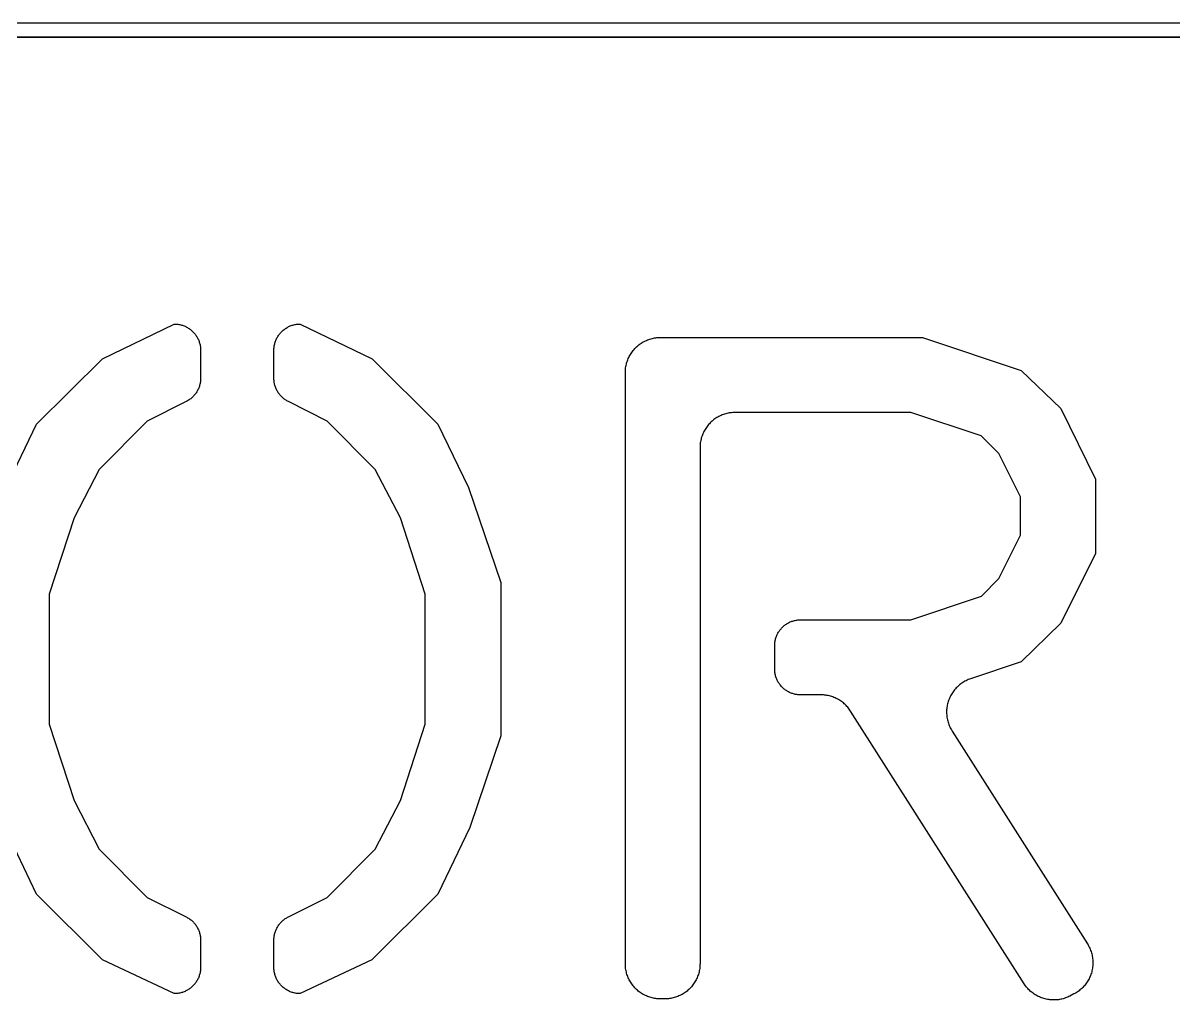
# Model space of a CAD drawing. Header units: millimetres. Extents: x -1283 to 2747, y -259 to 2557.
# Drawn here: x 1706.39 to 1746.47, y 421.68 to 455.71 of the extents above; entities that cross this region are included whole.
import ezdxf

# ---------------------------------------------------------------- set-up
doc = ezdxf.new("R2010")
doc.units = ezdxf.units.MM
doc.header["$MEASUREMENT"] = 0
doc.layers.add('Utwórz2D linie widoczne', color=7, linetype='Continuous', true_color=0x000000)

msp = doc.modelspace()

# ---------------------------------------------------------------- linework, layer by layer
at = {"layer": 'Utwórz2D linie widoczne'}
for p, q in [((1856.551, 455.708), (1483.551, 455.708)), ((1856.06, 455.208), (1483.06, 455.208)), ((1856.741, 455.218), (1483.741, 455.218)), ((1709.157, 444.015), (1711.658, 445.225)), ((1711.658, 445.225), (1711.69, 445.225)), ((1711.69, 445.225), (1711.722, 445.223)), ((1711.722, 445.223), (1711.754, 445.22)), ((1711.754, 445.22), (1711.785, 445.216)), ((1711.785, 445.216), (1711.817, 445.211)), ((1711.817, 445.211), (1711.848, 445.205)), ((1711.848, 445.205), (1711.88, 445.198)), ((1711.88, 445.198), (1711.91, 445.19)), ((1711.91, 445.19), (1711.941, 445.18)), ((1711.941, 445.18), (1711.971, 445.17)), ((1711.971, 445.17), (1712.001, 445.159)), ((1712.001, 445.159), (1712.031, 445.146)), ((1712.031, 445.146), (1712.06, 445.133)), ((1712.06, 445.133), (1712.088, 445.118)), ((1712.088, 445.118), (1712.116, 445.103)), ((1712.116, 445.103), (1712.144, 445.086)), ((1712.144, 445.086), (1712.17, 445.069)), ((1712.17, 445.069), (1712.197, 445.05)), ((1712.197, 445.05), (1712.222, 445.031)), ((1712.222, 445.031), (1712.247, 445.011)), ((1712.247, 445.011), (1712.271, 444.99)), ((1712.271, 444.99), (1712.294, 444.968)), ((1712.294, 444.968), (1712.317, 444.946)), ((1712.317, 444.946), (1712.339, 444.922)), ((1712.339, 444.922), (1712.36, 444.898)), ((1712.36, 444.898), (1712.38, 444.873)), ((1712.38, 444.873), (1712.399, 444.848)), ((1712.399, 444.848), (1712.418, 444.821)), ((1715.282, 444.821), (1715.3, 444.848)), ((1715.3, 444.848), (1715.32, 444.873)), ((1715.32, 444.873), (1715.34, 444.898)), ((1715.34, 444.898), (1715.361, 444.922)), ((1715.361, 444.922), (1715.383, 444.946)), ((1715.383, 444.946), (1715.405, 444.968)), ((1715.405, 444.968), (1715.429, 444.99)), ((1715.429, 444.99), (1715.453, 445.011)), ((1715.453, 445.011), (1715.478, 445.031)), ((1715.478, 445.031), (1715.503, 445.05)), ((1715.503, 445.05), (1715.529, 445.069)), ((1715.529, 445.069), (1715.556, 445.086)), ((1715.556, 445.086), (1715.584, 445.103)), ((1715.584, 445.103), (1715.612, 445.118)), ((1715.612, 445.118), (1715.64, 445.133)), ((1715.64, 445.133), (1715.669, 445.146)), ((1715.669, 445.146), (1715.698, 445.159)), ((1715.698, 445.159), (1715.728, 445.17)), ((1715.728, 445.17), (1715.759, 445.18)), ((1715.759, 445.18), (1715.789, 445.19)), ((1715.789, 445.19), (1715.82, 445.198)), ((1715.82, 445.198), (1715.851, 445.205)), ((1715.851, 445.205), (1715.883, 445.211)), ((1715.883, 445.211), (1715.914, 445.216)), ((1715.914, 445.216), (1715.946, 445.22)), ((1715.946, 445.22), (1715.978, 445.223)), ((1715.978, 445.223), (1716.01, 445.225)), ((1716.01, 445.225), (1716.042, 445.225)), ((1716.042, 445.225), (1718.543, 444.015)), ((1712.418, 444.821), (1712.435, 444.795)), ((1712.435, 444.795), (1712.451, 444.767)), ((1712.451, 444.767), (1712.467, 444.739)), ((1712.467, 444.739), (1712.482, 444.711)), ((1712.482, 444.711), (1712.495, 444.682)), ((1712.495, 444.682), (1712.508, 444.652)), ((1712.508, 444.652), (1712.519, 444.622)), ((1712.519, 444.622), (1712.529, 444.592)), ((1712.529, 444.592), (1712.539, 444.562)), ((1712.539, 444.562), (1712.547, 444.531)), ((1712.547, 444.531), (1712.554, 444.5)), ((1712.554, 444.5), (1712.56, 444.468)), ((1712.56, 444.468), (1712.565, 444.437)), ((1715.134, 444.437), (1715.139, 444.468)), ((1715.139, 444.468), (1715.145, 444.5)), ((1715.145, 444.5), (1715.153, 444.531)), ((1715.153, 444.531), (1715.161, 444.562)), ((1715.161, 444.562), (1715.17, 444.592)), ((1715.17, 444.592), (1715.181, 444.622)), ((1715.181, 444.622), (1715.192, 444.652)), ((1715.192, 444.652), (1715.205, 444.682)), ((1715.205, 444.682), (1715.218, 444.711)), ((1715.218, 444.711), (1715.233, 444.739)), ((1715.233, 444.739), (1715.248, 444.767)), ((1715.248, 444.767), (1715.265, 444.795)), ((1715.265, 444.795), (1715.282, 444.821)), ((1727.752, 444.427), (1727.783, 444.455)), ((1727.783, 444.455), (1727.815, 444.482)), ((1727.815, 444.482), (1727.848, 444.508)), ((1727.848, 444.508), (1727.882, 444.532)), ((1727.882, 444.532), (1727.916, 444.556)), ((1727.916, 444.556), (1727.952, 444.578)), ((1727.952, 444.578), (1727.988, 444.599)), ((1727.988, 444.599), (1728.024, 444.619)), ((1728.024, 444.619), (1728.062, 444.638)), ((1728.062, 444.638), (1728.1, 444.655)), ((1728.1, 444.655), (1728.139, 444.671)), ((1728.139, 444.671), (1728.178, 444.686)), ((1728.178, 444.686), (1728.217, 444.699)), ((1728.217, 444.699), (1728.258, 444.711)), ((1728.258, 444.711), (1728.298, 444.722)), ((1728.298, 444.722), (1728.339, 444.731)), ((1728.339, 444.731), (1728.38, 444.739)), ((1728.38, 444.739), (1728.421, 444.745)), ((1728.421, 444.745), (1728.463, 444.75)), ((1728.463, 444.75), (1728.504, 444.754)), ((1728.504, 444.754), (1728.546, 444.756)), ((1728.546, 444.756), (1728.588, 444.756)), ((1728.588, 444.756), (1737.713, 444.756)), ((1737.713, 444.756), (1741.142, 443.609)), ((1712.565, 444.437), (1712.569, 444.405)), ((1712.569, 444.405), (1712.572, 444.373)), ((1712.572, 444.373), (1712.574, 444.341)), ((1712.574, 444.341), (1712.574, 444.309)), ((1712.574, 444.309), (1712.574, 443.34)), ((1715.125, 444.309), (1715.126, 444.341)), ((1715.125, 443.34), (1715.125, 444.309)), ((1715.126, 444.341), (1715.128, 444.373)), ((1715.128, 444.373), (1715.13, 444.405)), ((1715.13, 444.405), (1715.134, 444.437)), ((1727.464, 444.02), (1727.482, 444.058)), ((1727.482, 444.058), (1727.5, 444.095)), ((1727.5, 444.095), (1727.52, 444.132)), ((1727.52, 444.132), (1727.541, 444.168)), ((1727.541, 444.168), (1727.564, 444.203)), ((1727.564, 444.203), (1727.587, 444.238)), ((1727.587, 444.238), (1727.612, 444.272)), ((1727.612, 444.272), (1727.638, 444.305)), ((1727.638, 444.305), (1727.665, 444.337)), ((1727.665, 444.337), (1727.693, 444.368)), ((1727.693, 444.368), (1727.722, 444.398)), ((1727.722, 444.398), (1727.752, 444.427)), ((1706.862, 441.735), (1709.157, 444.015)), ((1718.543, 444.015), (1720.837, 441.735)), ((1727.366, 443.615), (1727.369, 443.657)), ((1727.369, 443.657), (1727.374, 443.698)), ((1727.374, 443.698), (1727.381, 443.74)), ((1727.381, 443.74), (1727.389, 443.781)), ((1727.389, 443.781), (1727.398, 443.822)), ((1727.398, 443.822), (1727.408, 443.862)), ((1727.408, 443.862), (1727.42, 443.902)), ((1727.42, 443.902), (1727.434, 443.942)), ((1727.434, 443.942), (1727.448, 443.981)), ((1727.448, 443.981), (1727.464, 444.02)), ((1712.569, 443.245), (1712.565, 443.214)), ((1712.572, 443.277), (1712.569, 443.245)), ((1712.574, 443.308), (1712.572, 443.277)), ((1712.574, 443.34), (1712.574, 443.308)), ((1715.126, 443.308), (1715.125, 443.34)), ((1715.128, 443.277), (1715.126, 443.308)), ((1715.13, 443.245), (1715.128, 443.277)), ((1715.134, 443.214), (1715.13, 443.245)), ((1727.363, 443.531), (1727.364, 443.573)), ((1727.363, 422.946), (1727.363, 443.531)), ((1727.364, 443.573), (1727.366, 443.615)), ((1741.142, 443.609), (1742.522, 442.28)), ((1712.437, 442.858), (1712.42, 442.832)), ((1712.454, 442.886), (1712.437, 442.858)), ((1712.469, 442.914), (1712.454, 442.886)), ((1712.483, 442.942), (1712.469, 442.914)), ((1712.496, 442.971), (1712.483, 442.942)), ((1712.509, 443), (1712.496, 442.971)), ((1712.52, 443.029), (1712.509, 443)), ((1712.53, 443.059), (1712.52, 443.029)), ((1712.539, 443.09), (1712.53, 443.059)), ((1712.548, 443.12), (1712.539, 443.09)), ((1712.555, 443.151), (1712.548, 443.12)), ((1712.561, 443.182), (1712.555, 443.151)), ((1712.565, 443.214), (1712.561, 443.182)), ((1715.139, 443.182), (1715.134, 443.214)), ((1715.145, 443.151), (1715.139, 443.182)), ((1715.152, 443.12), (1715.145, 443.151)), ((1715.16, 443.09), (1715.152, 443.12)), ((1715.169, 443.059), (1715.16, 443.09)), ((1715.18, 443.029), (1715.169, 443.059)), ((1715.191, 443), (1715.18, 443.029)), ((1715.203, 442.971), (1715.191, 443)), ((1715.216, 442.942), (1715.203, 442.971)), ((1715.231, 442.914), (1715.216, 442.942)), ((1715.246, 442.886), (1715.231, 442.914)), ((1715.262, 442.858), (1715.246, 442.886)), ((1715.279, 442.832), (1715.262, 442.858)), ((1712.068, 442.521), (1710.717, 441.845)), ((1712.096, 442.535), (1712.068, 442.521)), ((1712.123, 442.551), (1712.096, 442.535)), ((1712.151, 442.568), (1712.123, 442.551)), ((1712.177, 442.585), (1712.151, 442.568)), ((1712.203, 442.603), (1712.177, 442.585)), ((1712.228, 442.623), (1712.203, 442.603)), ((1712.252, 442.643), (1712.228, 442.623)), ((1712.276, 442.664), (1712.252, 442.643)), ((1712.299, 442.686), (1712.276, 442.664)), ((1712.321, 442.708), (1712.299, 442.686)), ((1712.343, 442.731), (1712.321, 442.708)), ((1712.364, 442.756), (1712.343, 442.731)), ((1712.383, 442.78), (1712.364, 442.756)), ((1712.402, 442.806), (1712.383, 442.78)), ((1712.42, 442.832), (1712.402, 442.806)), ((1715.297, 442.806), (1715.279, 442.832)), ((1715.316, 442.78), (1715.297, 442.806)), ((1715.336, 442.756), (1715.316, 442.78)), ((1715.357, 442.731), (1715.336, 442.756)), ((1715.378, 442.708), (1715.357, 442.731)), ((1715.4, 442.686), (1715.378, 442.708)), ((1715.423, 442.664), (1715.4, 442.686)), ((1715.447, 442.643), (1715.423, 442.664)), ((1715.472, 442.623), (1715.447, 442.643)), ((1715.497, 442.603), (1715.472, 442.623)), ((1715.523, 442.585), (1715.497, 442.603)), ((1715.549, 442.568), (1715.523, 442.585)), ((1715.576, 442.551), (1715.549, 442.568)), ((1715.604, 442.535), (1715.576, 442.551)), ((1715.632, 442.521), (1715.604, 442.535)), ((1716.983, 441.845), (1715.632, 442.521)), ((1730.7, 442.042), (1730.662, 442.025)), ((1730.738, 442.058), (1730.7, 442.042)), ((1730.778, 442.073), (1730.738, 442.058)), ((1730.817, 442.086), (1730.778, 442.073)), ((1730.857, 442.098), (1730.817, 442.086)), ((1730.898, 442.108), (1730.857, 442.098)), ((1730.939, 442.118), (1730.898, 442.108)), ((1730.98, 442.126), (1730.939, 442.118)), ((1731.021, 442.132), (1730.98, 442.126)), ((1731.062, 442.137), (1731.021, 442.132)), ((1731.104, 442.14), (1731.062, 442.137)), ((1731.146, 442.143), (1731.104, 442.14)), ((1731.188, 442.143), (1731.146, 442.143)), ((1737.308, 442.143), (1731.188, 442.143)), ((1739.758, 441.335), (1737.308, 442.143)), ((1742.522, 442.28), (1743.733, 439.827)), ((1705.803, 439.528), (1706.862, 441.735)), ((1710.717, 441.845), (1709.045, 440.161)), ((1718.655, 440.161), (1716.983, 441.845)), ((1720.837, 441.735), (1721.897, 439.528)), ((1730.212, 441.659), (1730.187, 441.625)), ((1730.238, 441.691), (1730.212, 441.659)), ((1730.264, 441.723), (1730.238, 441.691)), ((1730.293, 441.754), (1730.264, 441.723)), ((1730.322, 441.785), (1730.293, 441.754)), ((1730.352, 441.814), (1730.322, 441.785)), ((1730.383, 441.842), (1730.352, 441.814)), ((1730.415, 441.869), (1730.383, 441.842)), ((1730.448, 441.894), (1730.415, 441.869)), ((1730.481, 441.919), (1730.448, 441.894)), ((1730.516, 441.943), (1730.481, 441.919)), ((1730.551, 441.965), (1730.516, 441.943)), ((1730.587, 441.986), (1730.551, 441.965)), ((1730.624, 442.006), (1730.587, 441.986)), ((1730.662, 442.025), (1730.624, 442.006)), ((1730.008, 441.249), (1729.998, 441.208)), ((1730.02, 441.289), (1730.008, 441.249)), ((1730.034, 441.329), (1730.02, 441.289)), ((1730.048, 441.368), (1730.034, 441.329)), ((1730.064, 441.406), (1730.048, 441.368)), ((1730.082, 441.444), (1730.064, 441.406)), ((1730.1, 441.482), (1730.082, 441.444)), ((1730.12, 441.519), (1730.1, 441.482)), ((1730.141, 441.555), (1730.12, 441.519)), ((1730.163, 441.59), (1730.141, 441.555)), ((1730.187, 441.625), (1730.163, 441.59)), ((1740.363, 440.711), (1739.758, 441.335)), ((1729.964, 440.96), (1729.963, 440.918)), ((1729.963, 440.918), (1729.963, 422.946)), ((1729.966, 441.002), (1729.964, 440.96)), ((1729.969, 441.044), (1729.966, 441.002)), ((1729.974, 441.085), (1729.969, 441.044)), ((1729.981, 441.126), (1729.974, 441.085)), ((1729.988, 441.168), (1729.981, 441.126)), ((1729.998, 441.208), (1729.988, 441.168)), ((1741.119, 439.209), (1740.363, 440.711)), ((1709.045, 440.161), (1708.17, 438.473)), ((1719.529, 438.473), (1718.655, 440.161)), ((1743.733, 439.827), (1743.733, 437.237)), ((1721.897, 439.528), (1723.022, 436.221)), ((1741.119, 437.869), (1741.119, 439.209)), ((1708.17, 438.473), (1707.301, 435.815)), ((1720.398, 435.815), (1719.529, 438.473)), ((1740.363, 436.357), (1741.119, 437.869)), ((1743.733, 437.237), (1742.523, 434.802)), ((1723.022, 436.221), (1723.022, 430.88)), ((1739.76, 435.745), (1740.363, 436.357)), ((1707.301, 435.815), (1707.301, 431.286)), ((1720.398, 431.286), (1720.398, 435.815)), ((1737.306, 434.923), (1739.76, 435.745)), ((1733.048, 434.822), (1733.076, 434.836)), ((1733.076, 434.836), (1733.104, 434.848)), ((1733.104, 434.848), (1733.132, 434.86)), ((1733.132, 434.86), (1733.161, 434.871)), ((1733.161, 434.871), (1733.19, 434.881)), ((1733.19, 434.881), (1733.22, 434.889)), ((1733.22, 434.889), (1733.249, 434.897)), ((1733.249, 434.897), (1733.279, 434.904)), ((1733.279, 434.904), (1733.31, 434.91)), ((1733.31, 434.91), (1733.34, 434.914)), ((1733.34, 434.914), (1733.371, 434.918)), ((1733.371, 434.918), (1733.401, 434.921)), ((1733.401, 434.921), (1733.432, 434.922)), ((1733.432, 434.922), (1733.463, 434.923)), ((1733.463, 434.923), (1737.306, 434.923)), ((1732.65, 434.409), (1732.663, 434.437)), ((1732.663, 434.437), (1732.678, 434.464)), ((1732.678, 434.464), (1732.694, 434.49)), ((1732.694, 434.49), (1732.71, 434.516)), ((1732.71, 434.516), (1732.727, 434.542)), ((1732.727, 434.542), (1732.745, 434.567)), ((1732.745, 434.567), (1732.764, 434.591)), ((1732.764, 434.591), (1732.784, 434.614)), ((1732.784, 434.614), (1732.805, 434.637)), ((1732.805, 434.637), (1732.826, 434.659)), ((1732.826, 434.659), (1732.848, 434.68)), ((1732.848, 434.68), (1732.871, 434.701)), ((1732.871, 434.701), (1732.895, 434.721)), ((1732.895, 434.721), (1732.919, 434.74)), ((1732.919, 434.74), (1732.944, 434.758)), ((1732.944, 434.758), (1732.969, 434.775)), ((1732.969, 434.775), (1732.995, 434.792)), ((1732.995, 434.792), (1733.021, 434.807)), ((1733.021, 434.807), (1733.048, 434.822)), ((1742.523, 434.802), (1741.145, 433.459)), ((1732.563, 434.053), (1732.565, 434.084)), ((1732.563, 434.023), (1732.563, 434.053)), ((1732.565, 434.084), (1732.567, 434.115)), ((1732.567, 434.115), (1732.571, 434.145)), ((1732.571, 434.145), (1732.576, 434.176)), ((1732.576, 434.176), (1732.581, 434.206)), ((1732.581, 434.206), (1732.588, 434.236)), ((1732.588, 434.236), (1732.596, 434.266)), ((1732.596, 434.266), (1732.605, 434.295)), ((1732.605, 434.295), (1732.615, 434.324)), ((1732.615, 434.324), (1732.625, 434.353)), ((1732.625, 434.353), (1732.637, 434.381)), ((1732.637, 434.381), (1732.65, 434.409)), ((1732.563, 433.21), (1732.563, 434.023)), ((1741.145, 433.459), (1739.385, 432.869)), ((1732.563, 433.179), (1732.563, 433.21)), ((1732.565, 433.148), (1732.563, 433.179)), ((1732.567, 433.118), (1732.565, 433.148)), ((1732.571, 433.087), (1732.567, 433.118)), ((1732.576, 433.057), (1732.571, 433.087)), ((1732.581, 433.026), (1732.576, 433.057)), ((1732.588, 432.997), (1732.581, 433.026)), ((1732.596, 432.967), (1732.588, 432.997)), ((1732.605, 432.937), (1732.596, 432.967)), ((1732.615, 432.908), (1732.605, 432.937)), ((1732.625, 432.879), (1732.615, 432.908)), ((1732.637, 432.851), (1732.625, 432.879)), ((1732.65, 432.823), (1732.637, 432.851)), ((1732.663, 432.796), (1732.65, 432.823)), ((1739.266, 432.822), (1739.227, 432.804)), ((1739.305, 432.839), (1739.266, 432.822)), ((1739.345, 432.855), (1739.305, 432.839)), ((1739.385, 432.869), (1739.345, 432.855)), ((1732.678, 432.769), (1732.663, 432.796)), ((1732.694, 432.742), (1732.678, 432.769)), ((1732.71, 432.716), (1732.694, 432.742)), ((1732.727, 432.691), (1732.71, 432.716)), ((1732.745, 432.666), (1732.727, 432.691)), ((1732.764, 432.642), (1732.745, 432.666)), ((1732.784, 432.618), (1732.764, 432.642)), ((1732.805, 432.595), (1732.784, 432.618)), ((1732.826, 432.573), (1732.805, 432.595)), ((1732.848, 432.552), (1732.826, 432.573)), ((1732.871, 432.531), (1732.848, 432.552)), ((1732.895, 432.511), (1732.871, 432.531)), ((1732.919, 432.492), (1732.895, 432.511)), ((1732.944, 432.474), (1732.919, 432.492)), ((1732.969, 432.457), (1732.944, 432.474)), ((1732.995, 432.441), (1732.969, 432.457)), ((1733.021, 432.425), (1732.995, 432.441)), ((1733.048, 432.411), (1733.021, 432.425)), ((1738.802, 432.454), (1738.777, 432.419)), ((1738.829, 432.487), (1738.802, 432.454)), ((1738.856, 432.52), (1738.829, 432.487)), ((1738.885, 432.551), (1738.856, 432.52)), ((1738.915, 432.582), (1738.885, 432.551)), ((1738.946, 432.611), (1738.915, 432.582)), ((1738.978, 432.639), (1738.946, 432.611)), ((1739.011, 432.666), (1738.978, 432.639)), ((1739.045, 432.692), (1739.011, 432.666)), ((1739.08, 432.717), (1739.045, 432.692)), ((1739.116, 432.741), (1739.08, 432.717)), ((1739.152, 432.763), (1739.116, 432.741)), ((1739.189, 432.784), (1739.152, 432.763)), ((1739.227, 432.804), (1739.189, 432.784)), ((1733.076, 432.397), (1733.048, 432.411)), ((1733.104, 432.384), (1733.076, 432.397)), ((1733.132, 432.372), (1733.104, 432.384)), ((1733.161, 432.362), (1733.132, 432.372)), ((1733.19, 432.352), (1733.161, 432.362)), ((1733.22, 432.343), (1733.19, 432.352)), ((1733.249, 432.335), (1733.22, 432.343)), ((1733.279, 432.328), (1733.249, 432.335)), ((1733.31, 432.323), (1733.279, 432.328)), ((1733.34, 432.318), (1733.31, 432.323)), ((1733.371, 432.314), (1733.34, 432.318)), ((1733.401, 432.312), (1733.371, 432.314)), ((1733.432, 432.31), (1733.401, 432.312)), ((1733.463, 432.31), (1733.432, 432.31)), ((1734.172, 432.31), (1733.463, 432.31)), ((1734.215, 432.309), (1734.172, 432.31)), ((1734.257, 432.307), (1734.215, 432.309)), ((1734.299, 432.303), (1734.257, 432.307)), ((1734.341, 432.298), (1734.299, 432.303)), ((1734.383, 432.291), (1734.341, 432.298)), ((1734.425, 432.283), (1734.383, 432.291)), ((1734.466, 432.274), (1734.425, 432.283)), ((1734.507, 432.263), (1734.466, 432.274)), ((1734.548, 432.251), (1734.507, 432.263)), ((1734.588, 432.237), (1734.548, 432.251)), ((1734.628, 432.222), (1734.588, 432.237)), ((1734.667, 432.205), (1734.628, 432.222)), ((1734.705, 432.188), (1734.667, 432.205)), ((1734.743, 432.168), (1734.705, 432.188)), ((1734.78, 432.148), (1734.743, 432.168)), ((1734.817, 432.126), (1734.78, 432.148)), ((1734.852, 432.103), (1734.817, 432.126)), ((1734.887, 432.079), (1734.852, 432.103)), ((1734.921, 432.054), (1734.887, 432.079)), ((1734.954, 432.027), (1734.921, 432.054)), ((1734.986, 432), (1734.954, 432.027)), ((1738.593, 432.036), (1738.583, 431.994)), ((1738.606, 432.077), (1738.593, 432.036)), ((1738.619, 432.117), (1738.606, 432.077)), ((1738.634, 432.157), (1738.619, 432.117)), ((1738.651, 432.197), (1738.634, 432.157)), ((1738.668, 432.236), (1738.651, 432.197)), ((1738.687, 432.274), (1738.668, 432.236)), ((1738.708, 432.311), (1738.687, 432.274)), ((1738.729, 432.348), (1738.708, 432.311)), ((1738.752, 432.384), (1738.729, 432.348)), ((1738.777, 432.419), (1738.752, 432.384)), ((1735.018, 431.971), (1734.986, 432)), ((1735.048, 431.941), (1735.018, 431.971)), ((1735.077, 431.91), (1735.048, 431.941)), ((1735.105, 431.879), (1735.077, 431.91)), ((1735.132, 431.846), (1735.105, 431.879)), ((1735.158, 431.812), (1735.132, 431.846)), ((1735.182, 431.778), (1735.158, 431.812)), ((1735.206, 431.742), (1735.182, 431.778)), ((1741.245, 422.251), (1735.206, 431.742)), ((1738.551, 431.783), (1738.549, 431.741)), ((1738.549, 431.741), (1738.549, 431.698)), ((1738.549, 431.698), (1738.55, 431.655)), ((1738.55, 431.655), (1738.552, 431.613)), ((1738.554, 431.826), (1738.551, 431.783)), ((1738.559, 431.868), (1738.554, 431.826)), ((1738.566, 431.911), (1738.559, 431.868)), ((1738.573, 431.953), (1738.566, 431.911)), ((1738.583, 431.994), (1738.573, 431.953)), ((1707.301, 431.286), (1708.17, 428.628)), ((1719.529, 428.628), (1720.398, 431.286)), ((1738.552, 431.613), (1738.556, 431.57)), ((1738.556, 431.57), (1738.562, 431.528)), ((1738.562, 431.528), (1738.569, 431.485)), ((1738.569, 431.485), (1738.578, 431.444)), ((1738.578, 431.444), (1738.587, 431.402)), ((1738.587, 431.402), (1738.599, 431.361)), ((1738.599, 431.361), (1738.612, 431.32)), ((1738.612, 431.32), (1738.626, 431.28)), ((1738.626, 431.28), (1738.642, 431.24)), ((1738.642, 431.24), (1738.659, 431.201)), ((1723.022, 430.88), (1721.946, 427.695)), ((1738.659, 431.201), (1738.677, 431.162)), ((1738.677, 431.162), (1738.697, 431.124)), ((1738.697, 431.124), (1738.718, 431.087)), ((1738.718, 431.087), (1738.74, 431.051)), ((1738.74, 431.051), (1743.452, 423.637)), ((1708.17, 428.628), (1709.045, 426.94)), ((1718.655, 426.94), (1719.529, 428.628)), ((1706.862, 425.366), (1705.754, 427.695)), ((1721.946, 427.695), (1720.837, 425.366)), ((1709.045, 426.94), (1710.717, 425.256)), ((1716.983, 425.256), (1718.655, 426.94)), ((1709.161, 423.082), (1706.862, 425.366)), ((1710.717, 425.256), (1712.068, 424.58)), ((1715.632, 424.58), (1716.983, 425.256)), ((1720.837, 425.366), (1718.538, 423.082)), ((1712.068, 424.58), (1712.096, 424.566)), ((1712.096, 424.566), (1712.123, 424.55)), ((1712.123, 424.55), (1712.151, 424.534)), ((1712.151, 424.534), (1712.177, 424.516)), ((1712.177, 424.516), (1712.203, 424.498)), ((1712.203, 424.498), (1712.228, 424.478)), ((1712.228, 424.478), (1712.252, 424.458)), ((1712.252, 424.458), (1712.276, 424.437)), ((1712.276, 424.437), (1712.299, 424.416)), ((1712.299, 424.416), (1712.321, 424.393)), ((1715.378, 424.393), (1715.4, 424.416)), ((1715.4, 424.416), (1715.423, 424.437)), ((1715.423, 424.437), (1715.447, 424.458)), ((1715.447, 424.458), (1715.472, 424.478)), ((1715.472, 424.478), (1715.497, 424.498)), ((1715.497, 424.498), (1715.523, 424.516)), ((1715.523, 424.516), (1715.549, 424.534)), ((1715.549, 424.534), (1715.576, 424.55)), ((1715.576, 424.55), (1715.604, 424.566)), ((1715.604, 424.566), (1715.632, 424.58)), ((1712.321, 424.393), (1712.343, 424.37)), ((1712.343, 424.37), (1712.364, 424.346)), ((1712.364, 424.346), (1712.383, 424.321)), ((1712.383, 424.321), (1712.402, 424.295)), ((1712.402, 424.295), (1712.42, 424.269)), ((1712.42, 424.269), (1712.437, 424.243)), ((1712.437, 424.243), (1712.454, 424.215)), ((1712.454, 424.215), (1712.469, 424.188)), ((1712.469, 424.188), (1712.483, 424.159)), ((1712.483, 424.159), (1712.496, 424.131)), ((1712.496, 424.131), (1712.509, 424.101)), ((1712.509, 424.101), (1712.52, 424.072)), ((1712.52, 424.072), (1712.53, 424.042)), ((1712.53, 424.042), (1712.539, 424.011)), ((1712.539, 424.011), (1712.548, 423.981)), ((1715.152, 423.981), (1715.16, 424.011)), ((1715.16, 424.011), (1715.169, 424.042)), ((1715.169, 424.042), (1715.18, 424.072)), ((1715.18, 424.072), (1715.191, 424.101)), ((1715.191, 424.101), (1715.203, 424.131)), ((1715.203, 424.131), (1715.216, 424.159)), ((1715.216, 424.159), (1715.231, 424.188)), ((1715.231, 424.188), (1715.246, 424.215)), ((1715.246, 424.215), (1715.262, 424.243)), ((1715.262, 424.243), (1715.279, 424.269)), ((1715.279, 424.269), (1715.297, 424.295)), ((1715.297, 424.295), (1715.316, 424.321)), ((1715.316, 424.321), (1715.336, 424.346)), ((1715.336, 424.346), (1715.357, 424.37)), ((1715.357, 424.37), (1715.378, 424.393)), ((1712.548, 423.981), (1712.555, 423.95)), ((1712.555, 423.95), (1712.561, 423.919)), ((1712.561, 423.919), (1712.565, 423.887)), ((1712.565, 423.887), (1712.569, 423.856)), ((1712.569, 423.856), (1712.572, 423.824)), ((1712.572, 423.824), (1712.574, 423.793)), ((1712.574, 423.793), (1712.574, 423.761)), ((1712.574, 423.761), (1712.574, 422.82)), ((1715.125, 423.761), (1715.126, 423.793)), ((1715.125, 422.82), (1715.125, 423.761)), ((1715.126, 423.793), (1715.128, 423.824)), ((1715.128, 423.824), (1715.13, 423.856)), ((1715.13, 423.856), (1715.134, 423.887)), ((1715.134, 423.887), (1715.139, 423.919)), ((1715.139, 423.919), (1715.145, 423.95)), ((1715.145, 423.95), (1715.152, 423.981)), ((1743.452, 423.637), (1743.474, 423.601)), ((1743.474, 423.601), (1743.495, 423.565)), ((1743.495, 423.565), (1743.514, 423.527)), ((1743.514, 423.527), (1743.532, 423.489)), ((1743.532, 423.489), (1743.549, 423.45)), ((1743.549, 423.45), (1743.565, 423.411)), ((1743.565, 423.411), (1743.579, 423.371)), ((1743.579, 423.371), (1743.592, 423.33)), ((1743.592, 423.33), (1743.603, 423.29)), ((1743.603, 423.29), (1743.613, 423.248)), ((1743.613, 423.248), (1743.622, 423.207)), ((1743.622, 423.207), (1743.629, 423.165)), ((1711.658, 421.904), (1709.161, 423.082)), ((1712.574, 422.82), (1712.574, 422.788)), ((1715.126, 422.788), (1715.125, 422.82)), ((1718.538, 423.082), (1716.042, 421.904)), ((1727.364, 422.905), (1727.363, 422.946)), ((1727.366, 422.863), (1727.364, 422.905)), ((1727.369, 422.821), (1727.366, 422.863)), ((1727.374, 422.78), (1727.369, 422.821)), ((1729.956, 422.821), (1729.951, 422.78)), ((1729.96, 422.863), (1729.956, 422.821)), ((1729.962, 422.905), (1729.96, 422.863)), ((1729.963, 422.946), (1729.962, 422.905)), ((1743.633, 422.828), (1743.627, 422.786)), ((1743.629, 423.165), (1743.634, 423.123)), ((1743.638, 422.87), (1743.633, 422.828)), ((1743.634, 423.123), (1743.639, 423.081)), ((1743.641, 422.912), (1743.638, 422.87)), ((1743.639, 423.081), (1743.641, 423.039)), ((1743.641, 423.039), (1743.643, 422.997)), ((1743.642, 422.954), (1743.641, 422.912)), ((1743.643, 422.997), (1743.642, 422.954)), ((1712.482, 422.419), (1712.467, 422.39)), ((1712.495, 422.448), (1712.482, 422.419)), ((1712.508, 422.477), (1712.495, 422.448)), ((1712.519, 422.507), (1712.508, 422.477)), ((1712.529, 422.537), (1712.519, 422.507)), ((1712.539, 422.568), (1712.529, 422.537)), ((1712.547, 422.599), (1712.539, 422.568)), ((1712.554, 422.63), (1712.547, 422.599)), ((1712.56, 422.661), (1712.554, 422.63)), ((1712.565, 422.693), (1712.56, 422.661)), ((1712.569, 422.725), (1712.565, 422.693)), ((1712.572, 422.756), (1712.569, 422.725)), ((1712.574, 422.788), (1712.572, 422.756)), ((1715.128, 422.756), (1715.126, 422.788)), ((1715.13, 422.725), (1715.128, 422.756)), ((1715.134, 422.693), (1715.13, 422.725)), ((1715.139, 422.661), (1715.134, 422.693)), ((1715.145, 422.63), (1715.139, 422.661)), ((1715.153, 422.599), (1715.145, 422.63)), ((1715.161, 422.568), (1715.153, 422.599)), ((1715.17, 422.537), (1715.161, 422.568)), ((1715.181, 422.507), (1715.17, 422.537)), ((1715.192, 422.477), (1715.181, 422.507)), ((1715.205, 422.448), (1715.192, 422.477)), ((1715.218, 422.419), (1715.205, 422.448)), ((1715.233, 422.39), (1715.218, 422.419)), ((1727.381, 422.738), (1727.374, 422.78)), ((1727.389, 422.697), (1727.381, 422.738)), ((1727.398, 422.656), (1727.389, 422.697)), ((1727.408, 422.616), (1727.398, 422.656)), ((1727.42, 422.576), (1727.408, 422.616)), ((1727.434, 422.536), (1727.42, 422.576)), ((1727.448, 422.497), (1727.434, 422.536)), ((1727.464, 422.458), (1727.448, 422.497)), ((1727.482, 422.42), (1727.464, 422.458)), ((1727.5, 422.383), (1727.482, 422.42)), ((1729.844, 422.42), (1729.825, 422.383)), ((1729.861, 422.458), (1729.844, 422.42)), ((1729.877, 422.497), (1729.861, 422.458)), ((1729.892, 422.536), (1729.877, 422.497)), ((1729.905, 422.576), (1729.892, 422.536)), ((1729.917, 422.616), (1729.905, 422.576)), ((1729.928, 422.656), (1729.917, 422.616)), ((1729.937, 422.697), (1729.928, 422.656)), ((1729.945, 422.738), (1729.937, 422.697)), ((1729.951, 422.78), (1729.945, 422.738)), ((1743.51, 422.425), (1743.49, 422.388)), ((1743.528, 422.463), (1743.51, 422.425)), ((1743.545, 422.502), (1743.528, 422.463)), ((1743.561, 422.541), (1743.545, 422.502)), ((1743.576, 422.581), (1743.561, 422.541)), ((1743.589, 422.621), (1743.576, 422.581)), ((1743.601, 422.662), (1743.589, 422.621)), ((1743.611, 422.703), (1743.601, 422.662)), ((1743.62, 422.744), (1743.611, 422.703)), ((1743.627, 422.786), (1743.62, 422.744)), ((1712.088, 422.011), (1712.06, 421.997)), ((1712.116, 422.027), (1712.088, 422.011)), ((1712.144, 422.043), (1712.116, 422.027)), ((1712.17, 422.061), (1712.144, 422.043)), ((1712.197, 422.079), (1712.17, 422.061)), ((1712.222, 422.098), (1712.197, 422.079)), ((1712.247, 422.118), (1712.222, 422.098)), ((1712.271, 422.139), (1712.247, 422.118)), ((1712.294, 422.161), (1712.271, 422.139)), ((1712.317, 422.184), (1712.294, 422.161)), ((1712.339, 422.207), (1712.317, 422.184)), ((1712.36, 422.231), (1712.339, 422.207)), ((1712.38, 422.256), (1712.36, 422.231)), ((1712.399, 422.282), (1712.38, 422.256)), ((1712.418, 422.308), (1712.399, 422.282)), ((1712.435, 422.335), (1712.418, 422.308)), ((1712.451, 422.362), (1712.435, 422.335)), ((1712.467, 422.39), (1712.451, 422.362)), ((1715.248, 422.362), (1715.233, 422.39)), ((1715.265, 422.335), (1715.248, 422.362)), ((1715.282, 422.308), (1715.265, 422.335)), ((1715.3, 422.282), (1715.282, 422.308)), ((1715.32, 422.256), (1715.3, 422.282)), ((1715.34, 422.231), (1715.32, 422.256)), ((1715.361, 422.207), (1715.34, 422.231)), ((1715.383, 422.184), (1715.361, 422.207)), ((1715.405, 422.161), (1715.383, 422.184)), ((1715.429, 422.139), (1715.405, 422.161)), ((1715.453, 422.118), (1715.429, 422.139)), ((1715.478, 422.098), (1715.453, 422.118)), ((1715.503, 422.079), (1715.478, 422.098)), ((1715.529, 422.061), (1715.503, 422.079)), ((1715.556, 422.043), (1715.529, 422.061)), ((1715.584, 422.027), (1715.556, 422.043)), ((1715.612, 422.011), (1715.584, 422.027)), ((1715.64, 421.997), (1715.612, 422.011)), ((1727.52, 422.346), (1727.5, 422.383)), ((1727.541, 422.31), (1727.52, 422.346)), ((1727.564, 422.275), (1727.541, 422.31)), ((1727.587, 422.24), (1727.564, 422.275)), ((1727.612, 422.206), (1727.587, 422.24)), ((1727.638, 422.173), (1727.612, 422.206)), ((1727.665, 422.141), (1727.638, 422.173)), ((1727.693, 422.11), (1727.665, 422.141)), ((1727.722, 422.08), (1727.693, 422.11)), ((1727.752, 422.051), (1727.722, 422.08)), ((1727.783, 422.023), (1727.752, 422.051)), ((1727.815, 421.996), (1727.783, 422.023)), ((1729.543, 422.023), (1729.511, 421.996)), ((1729.574, 422.051), (1729.543, 422.023)), ((1729.604, 422.08), (1729.574, 422.051)), ((1729.633, 422.11), (1729.604, 422.08)), ((1729.661, 422.141), (1729.633, 422.11)), ((1729.688, 422.173), (1729.661, 422.141)), ((1729.714, 422.206), (1729.688, 422.173)), ((1729.739, 422.24), (1729.714, 422.206)), ((1729.762, 422.275), (1729.739, 422.24)), ((1729.784, 422.31), (1729.762, 422.275)), ((1729.806, 422.346), (1729.784, 422.31)), ((1729.825, 422.383), (1729.806, 422.346)), ((1741.268, 422.215), (1741.245, 422.251)), ((1741.293, 422.181), (1741.268, 422.215)), ((1741.318, 422.147), (1741.293, 422.181)), ((1741.345, 422.115), (1741.318, 422.147)), ((1741.373, 422.083), (1741.345, 422.115)), ((1741.402, 422.052), (1741.373, 422.083)), ((1741.432, 422.023), (1741.402, 422.052)), ((1741.463, 421.994), (1741.432, 422.023)), ((1743.16, 422.006), (1743.126, 421.981)), ((1743.193, 422.032), (1743.16, 422.006)), ((1743.226, 422.059), (1743.193, 422.032)), ((1743.257, 422.088), (1743.226, 422.059)), ((1743.287, 422.117), (1743.257, 422.088)), ((1743.316, 422.148), (1743.287, 422.117)), ((1743.345, 422.18), (1743.316, 422.148)), ((1743.372, 422.212), (1743.345, 422.18)), ((1743.398, 422.245), (1743.372, 422.212)), ((1743.423, 422.28), (1743.398, 422.245)), ((1743.446, 422.315), (1743.423, 422.28)), ((1743.469, 422.351), (1743.446, 422.315)), ((1743.49, 422.388), (1743.469, 422.351)), ((1711.69, 421.905), (1711.658, 421.904)), ((1711.722, 421.906), (1711.69, 421.905)), ((1711.754, 421.909), (1711.722, 421.906)), ((1711.785, 421.913), (1711.754, 421.909)), ((1711.817, 421.918), (1711.785, 421.913)), ((1711.848, 421.924), (1711.817, 421.918)), ((1711.88, 421.931), (1711.848, 421.924)), ((1711.91, 421.939), (1711.88, 421.931)), ((1711.941, 421.949), (1711.91, 421.939)), ((1711.971, 421.959), (1711.941, 421.949)), ((1712.001, 421.971), (1711.971, 421.959)), ((1712.031, 421.983), (1712.001, 421.971)), ((1712.06, 421.997), (1712.031, 421.983)), ((1715.669, 421.983), (1715.64, 421.997)), ((1715.698, 421.971), (1715.669, 421.983)), ((1715.728, 421.959), (1715.698, 421.971)), ((1715.759, 421.949), (1715.728, 421.959)), ((1715.789, 421.939), (1715.759, 421.949)), ((1715.82, 421.931), (1715.789, 421.939)), ((1715.851, 421.924), (1715.82, 421.931)), ((1715.883, 421.918), (1715.851, 421.924)), ((1715.914, 421.913), (1715.883, 421.918)), ((1715.946, 421.909), (1715.914, 421.913)), ((1715.978, 421.906), (1715.946, 421.909)), ((1716.01, 421.905), (1715.978, 421.906)), ((1716.042, 421.904), (1716.01, 421.905)), ((1727.848, 421.97), (1727.815, 421.996)), ((1727.882, 421.946), (1727.848, 421.97)), ((1727.916, 421.922), (1727.882, 421.946)), ((1727.952, 421.9), (1727.916, 421.922)), ((1727.988, 421.879), (1727.952, 421.9)), ((1728.024, 421.859), (1727.988, 421.879)), ((1728.062, 421.84), (1728.024, 421.859)), ((1728.1, 421.823), (1728.062, 421.84)), ((1728.139, 421.807), (1728.1, 421.823)), ((1728.178, 421.792), (1728.139, 421.807)), ((1728.217, 421.779), (1728.178, 421.792)), ((1728.258, 421.767), (1728.217, 421.779)), ((1728.298, 421.756), (1728.258, 421.767)), ((1728.339, 421.747), (1728.298, 421.756)), ((1728.38, 421.739), (1728.339, 421.747)), ((1728.421, 421.733), (1728.38, 421.739)), ((1728.463, 421.728), (1728.421, 421.733)), ((1728.504, 421.724), (1728.463, 421.728)), ((1728.546, 421.722), (1728.504, 421.724)), ((1728.588, 421.721), (1728.546, 421.722)), ((1728.738, 421.721), (1728.588, 421.721)), ((1728.78, 421.722), (1728.738, 421.721)), ((1728.821, 421.724), (1728.78, 421.722)), ((1728.863, 421.728), (1728.821, 421.724)), ((1728.905, 421.733), (1728.863, 421.728)), ((1728.946, 421.739), (1728.905, 421.733)), ((1728.987, 421.747), (1728.946, 421.739)), ((1729.028, 421.756), (1728.987, 421.747)), ((1729.068, 421.767), (1729.028, 421.756)), ((1729.108, 421.779), (1729.068, 421.767)), ((1729.148, 421.792), (1729.108, 421.779)), ((1729.187, 421.807), (1729.148, 421.792)), ((1729.226, 421.823), (1729.187, 421.807)), ((1729.264, 421.84), (1729.226, 421.823)), ((1729.301, 421.859), (1729.264, 421.84)), ((1729.338, 421.879), (1729.301, 421.859)), ((1729.374, 421.9), (1729.338, 421.879)), ((1729.41, 421.922), (1729.374, 421.9)), ((1729.444, 421.946), (1729.41, 421.922)), ((1729.478, 421.97), (1729.444, 421.946)), ((1729.511, 421.996), (1729.478, 421.97)), ((1741.495, 421.966), (1741.463, 421.994)), ((1741.528, 421.94), (1741.495, 421.966)), ((1741.562, 421.915), (1741.528, 421.94)), ((1741.596, 421.891), (1741.562, 421.915)), ((1741.632, 421.868), (1741.596, 421.891)), ((1741.668, 421.846), (1741.632, 421.868)), ((1741.705, 421.826), (1741.668, 421.846)), ((1741.743, 421.807), (1741.705, 421.826)), ((1741.781, 421.789), (1741.743, 421.807)), ((1741.82, 421.772), (1741.781, 421.789)), ((1741.859, 421.757), (1741.82, 421.772)), ((1741.899, 421.743), (1741.859, 421.757)), ((1741.939, 421.731), (1741.899, 421.743)), ((1741.98, 421.72), (1741.939, 421.731)), ((1742.021, 421.71), (1741.98, 421.72)), ((1742.063, 421.702), (1742.021, 421.71)), ((1742.104, 421.696), (1742.063, 421.702)), ((1742.146, 421.69), (1742.104, 421.696)), ((1742.188, 421.686), (1742.146, 421.69)), ((1742.231, 421.684), (1742.188, 421.686)), ((1742.273, 421.683), (1742.231, 421.684)), ((1742.315, 421.684), (1742.273, 421.683)), ((1742.357, 421.686), (1742.315, 421.684)), ((1742.399, 421.689), (1742.357, 421.686)), ((1742.441, 421.694), (1742.399, 421.689)), ((1742.483, 421.7), (1742.441, 421.694)), ((1742.524, 421.708), (1742.483, 421.7)), ((1742.566, 421.717), (1742.524, 421.708)), ((1742.607, 421.728), (1742.566, 421.717)), ((1742.647, 421.74), (1742.607, 421.728)), ((1742.687, 421.753), (1742.647, 421.74)), ((1742.727, 421.768), (1742.687, 421.753)), ((1742.766, 421.784), (1742.727, 421.768)), ((1742.804, 421.802), (1742.766, 421.784)), ((1742.842, 421.821), (1742.804, 421.802)), ((1742.981, 421.893), (1742.842, 421.821)), ((1743.019, 421.913), (1742.981, 421.893)), ((1743.055, 421.934), (1743.019, 421.913)), ((1743.091, 421.957), (1743.055, 421.934)), ((1743.126, 421.981), (1743.091, 421.957))]:
    msp.add_line(p, q, dxfattribs=at)

doc.saveas('drawing.dxf')
